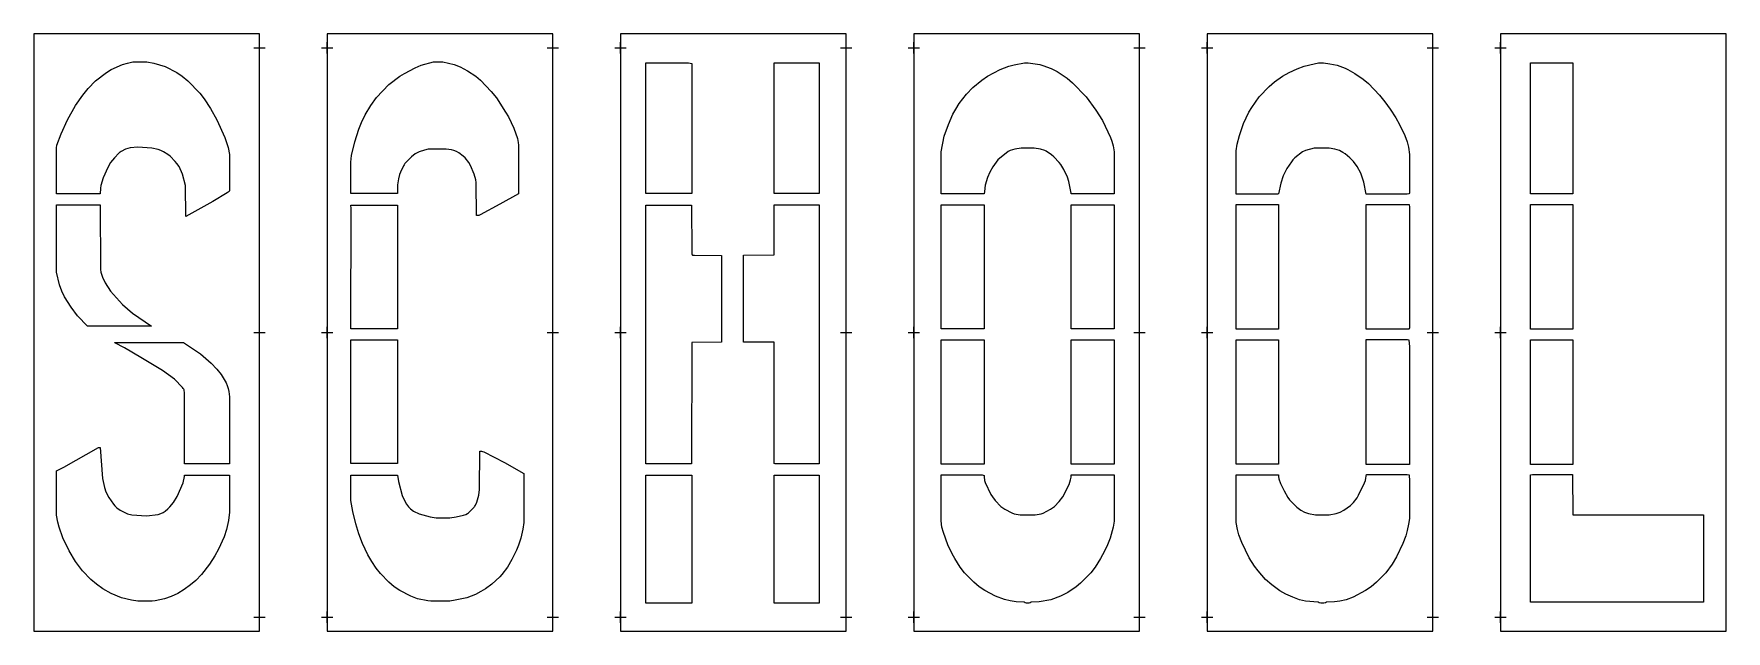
# Model space of a CAD drawing. Header units: inches. Extents: x 0 to 300, y 0 to 106.
import ezdxf

# ---------------------------------------------------------------- set-up
doc = ezdxf.new("R2010")
doc.units = ezdxf.units.IN
doc.header["$MEASUREMENT"] = 0
doc.layers.add('CUT', color=1, linetype='Continuous')
doc.layers.add('REG', color=5, linetype='Continuous')

msp = doc.modelspace()

# ---------------------------------------------------------------- linework, layer by layer
at = {"layer": 'CUT'}
for points in [[(0, 0), (40, 0), (40, 106), (0, 106)], [(52, 0), (92, 0), (92, 106), (52, 106)], [(104, 0), (144, 0), (144, 106), (104, 106)], [(156, 0), (196, 0), (196, 106), (156, 106)], [(208, 0), (248, 0), (248, 106), (208, 106)], [(260, 0), (300, 0), (300, 106), (260, 106)], [(34.64, 78.11), (34.6, 78.04), (34.56, 77.99), (34.52, 77.96), (34.46, 77.91), (34.27, 77.78), (31.74, 76.25), (26.92, 73.61), (26.89, 79.09), (26.38, 81.11), (25.74, 82.44), (25.37, 82.98), (25.08, 83.34), (24.15, 84.29), (23.76, 84.6), (22.99, 85.06), (22.54, 85.28), (22.02, 85.46), (20.93, 85.71), (18.43, 85.88), (17.08, 85.74), (16.68, 85.67), (16.24, 85.52), (15.48, 85.13), (15.28, 85.01), (15.17, 84.94), (15.07, 84.85), (14.3, 84.02), (13.61, 83.14), (13.12, 82.28), (12.31, 80.42), (11.89, 79.08), (11.81, 78.59), (11.78, 77.61), (4.01, 77.61), (4.01, 85.74), (4.09, 86.23), (4.83, 88.27), (5.95, 90.76), (7.38, 93.26), (8.66, 95.09), (9.61, 96.28), (10.93, 97.66), (12.85, 99.13), (13.68, 99.65), (15.72, 100.56), (16.62, 100.82), (17.56, 101), (20.02, 101), (21.28, 100.82), (23.29, 100.22), (25.34, 99.15), (26.32, 98.46), (27.28, 97.66), (29.41, 95.45), (30.18, 94.45), (31.32, 92.76), (32.44, 90.76), (33.87, 87.6), (34.46, 85.82), (34.7, 84.58), (34.7, 78.51), (34.69, 78.29), (34.68, 78.22), (34.67, 78.18), (34.66, 78.15)], [(78.45, 73.74), (78.41, 79.59), (78.35, 80.08), (78.06, 81.11), (77.42, 82.61), (77.09, 83.14), (76.45, 83.97), (76.1, 84.31), (75.31, 84.88), (74.9, 85.12), (74.48, 85.29), (74.03, 85.41), (73.08, 85.55), (70.37, 85.55), (69.9, 85.51), (69.24, 85.38), (68.28, 85.03), (67.61, 84.7), (66.92, 84.19), (65.77, 83), (65.69, 82.89), (65.62, 82.78), (65.51, 82.58), (64.97, 81.44), (64.83, 81.05), (64.66, 80.27), (64.49, 79.2), (64.47, 77.68), (56.17, 77.68), (56.17, 83.25), (56.34, 84.38), (56.89, 86.81), (57.62, 89.07), (58.11, 90.27), (58.75, 91.6), (59.73, 93.29), (60.73, 94.68), (62.94, 96.99), (64.89, 98.48), (65.69, 98.98), (67.61, 99.97), (68.68, 100.41), (70.85, 101), (72.51, 101), (74.51, 100.57), (75.58, 100.14), (76.89, 99.46), (78.33, 98.46), (79.18, 97.75), (81.09, 95.79), (82.03, 94.62), (83.63, 92.12), (84.12, 91.26), (85.08, 89.27), (85.74, 87.41), (85.86, 86.72), (85.91, 86.24), (85.91, 77.62), (82.63, 75.75), (79.14, 73.86), (78.89, 73.77), (78.71, 73.74)], [(116.62, 77.66), (108.5, 77.66), (108.5, 100.83), (116.03, 100.83), (116.37, 100.81), (116.62, 100.76)], [(139.19, 77.64), (131.22, 77.64), (131.22, 100.83), (139.19, 100.83)], [(191.33, 86.1), (191.52, 85.08), (191.52, 77.6), (183.86, 77.6), (183.86, 77.75), (183.47, 79.82), (183.21, 80.59), (182.56, 81.94), (182.05, 82.79), (181.74, 83.18), (180.79, 84.17), (180.41, 84.5), (179.44, 85.2), (179.24, 85.3), (178.46, 85.52), (177.32, 85.72), (175.02, 85.72), (173.92, 85.54), (173.08, 85.29), (172.73, 85.1), (172.36, 84.85), (171.26, 83.96), (170.91, 83.61), (170.27, 82.83), (169.99, 82.42), (169.46, 81.44), (169.05, 80.48), (168.67, 79.14), (168.5, 78.03), (168.48, 77.59), (160.82, 77.59), (160.82, 85.08), (161.39, 87.81), (162.13, 89.93), (162.93, 91.76), (163.42, 92.62), (164.06, 93.62), (165.31, 95.29), (166.48, 96.5), (168.08, 97.8), (169.04, 98.46), (171.3, 99.64), (172.86, 100.24), (173.76, 100.49), (175.63, 100.83), (176.29, 100.83), (178.36, 100.53), (178.85, 100.4), (180.37, 99.82), (181.39, 99.3), (183.15, 98.13), (184.11, 97.33), (186.55, 94.79), (188.28, 92.46), (189.42, 90.6), (190.85, 87.6), (191.11, 86.96)], [(243.44, 86.81), (243.68, 85.88), (243.85, 84.58), (243.85, 78.01), (243.84, 77.8), (243.84, 77.74), (243.84, 77.71), (243.83, 77.69), (243.82, 77.65), (243.8, 77.6), (243.48, 77.55), (243.44, 77.55), (243.25, 77.54), (236.17, 77.54), (235.79, 79.66), (235.21, 81.28), (234.56, 82.47), (233.92, 83.33), (233.26, 84.02), (232.46, 84.69), (232.05, 84.96), (231.48, 85.27), (230.64, 85.52), (229.65, 85.72), (227.19, 85.72), (226.98, 85.71), (225.41, 85.29), (224.91, 85.03), (223.55, 83.97), (223.2, 83.62), (222.93, 83.29), (222.11, 82.11), (221.47, 80.78), (221.05, 79.49), (220.65, 77.58), (220.44, 77.56), (220.4, 77.56), (220.2, 77.55), (213.15, 77.55), (213.15, 85.24), (213.34, 86.42), (213.71, 87.98), (214.46, 90.1), (215.41, 92.1), (215.89, 92.93), (217.23, 94.84), (218.96, 96.66), (219.92, 97.47), (221.36, 98.46), (222.51, 99.14), (223.95, 99.81), (225.18, 100.25), (226.95, 100.7), (227.74, 100.83), (228.62, 100.83), (229.76, 100.67), (231.02, 100.42), (232.49, 99.89), (232.94, 99.68), (234.19, 98.96), (235.63, 97.97), (236.59, 97.16), (238.56, 95.12), (239.51, 93.93), (240.45, 92.62), (241.43, 91.1), (242.07, 89.93), (243.02, 87.94)], [(272.81, 77.58), (265.32, 77.58), (265.32, 100.83), (272.81, 100.83)], [(12.64, 61.83), (13.61, 60.31), (15.74, 57.96), (17.5, 56.44), (20.84, 54.12), (20.84, 54.11), (9.49, 54.11), (7.76, 55.93), (6.6, 57.48), (5.46, 59.34), (4.99, 60.34), (4.57, 61.46), (4.01, 63.69), (4.01, 75.65), (11.78, 75.65), (11.81, 64.19), (11.89, 63.7), (12.16, 62.83)], [(56.17, 53.65), (56.23, 75.02), (56.19, 75.58), (64.46, 75.58), (64.46, 53.65)], [(108.49, 29.72), (108.49, 75.61), (116.61, 75.61), (116.63, 67.19), (116.64, 66.98), (116.64, 66.92), (116.64, 66.9), (116.65, 66.88), (116.65, 66.87), (116.66, 66.84), (116.68, 66.82), (116.69, 66.8), (116.71, 66.78), (116.73, 66.77), (116.75, 66.75), (116.78, 66.74), (116.79, 66.74), (116.8, 66.73), (116.82, 66.73), (116.89, 66.72), (117.09, 66.71), (121.9, 66.68), (121.9, 51.26), (116.63, 51.24), (116.61, 29.72)], [(139.19, 29.7), (131.66, 29.7), (131.47, 29.71), (131.43, 29.71), (131.21, 29.73), (131.21, 29.74), (131.21, 51.27), (125.79, 51.29), (125.79, 66.72), (131.22, 66.76), (131.24, 75.63), (139.19, 75.63)], [(160.83, 53.63), (160.83, 75.67), (168.47, 75.67), (168.47, 53.63)], [(183.87, 53.63), (183.87, 75.66), (191.52, 75.66), (191.52, 53.63)], [(213.15, 75.71), (220.64, 75.71), (220.64, 53.61), (213.15, 53.61)], [(243.81, 75.6), (243.84, 75.34), (243.84, 53.79), (243.83, 53.73), (243.81, 53.67), (243.77, 53.58), (243.76, 53.57), (243.66, 53.57), (243.5, 53.57), (243.26, 53.58), (236.2, 53.58), (236.2, 75.72), (243.25, 75.72), (243.44, 75.72), (243.78, 75.7), (243.78, 75.7)], [(265.32, 53.61), (265.32, 75.69), (272.81, 75.69), (272.81, 53.61)], [(26.57, 42.94), (26.49, 43.08), (26.37, 43.22), (24.94, 44.69), (22.8, 46.23), (18.94, 48.58), (16.06, 50.25), (14.38, 51.17), (14.36, 51.23), (26.5, 51.23), (27.6, 50.53), (29.52, 49.2), (31.45, 47.57), (32.45, 46.52), (33.22, 45.52), (34.07, 44.05), (34.27, 43.6), (34.45, 43.04), (34.56, 42.56), (34.7, 41.56), (34.7, 29.69), (26.72, 29.69), (26.7, 42.42), (26.67, 42.67), (26.64, 42.77), (26.62, 42.84)], [(56.22, 51.69), (64.46, 51.69), (64.46, 29.73), (56.17, 29.73), (56.17, 51.29), (56.18, 51.57), (56.19, 51.61), (56.2, 51.66)], [(160.83, 51.7), (168.47, 51.7), (168.47, 29.66), (160.83, 29.66)], [(183.87, 29.66), (183.87, 51.7), (191.52, 51.7), (191.52, 29.66)], [(213.15, 29.64), (213.15, 51.72), (220.64, 51.72), (220.64, 29.64)], [(243.85, 50.46), (243.85, 29.6), (236.2, 29.6), (236.2, 51.76), (243.52, 51.76), (243.77, 51.71)], [(265.32, 51.72), (272.81, 51.72), (272.81, 29.58), (265.32, 29.58)], [(24.77, 22.86), (25.42, 23.89), (26.47, 26.35), (26.71, 27.44), (26.72, 27.71), (34.68, 27.71), (34.7, 27.49), (34.7, 21.09), (34.53, 19.62), (34.14, 18.02), (33.72, 16.76), (32.76, 14.57), (32.1, 13.38), (31.14, 11.88), (29.73, 10.05), (28.72, 9.01), (27.76, 8.2), (26.64, 7.37), (25.5, 6.69), (24.35, 6.18), (23.15, 5.75), (21.48, 5.38), (20.98, 5.33), (18.43, 5.33), (17.29, 5.49), (15.56, 5.93), (13.68, 6.69), (12.21, 7.54), (11.09, 8.37), (10.13, 9.17), (8.65, 10.71), (7.4, 12.38), (6.26, 14.24), (5.15, 16.57), (4.48, 18.43), (4.23, 19.35), (4, 20.59), (4, 28.45), (5.33, 29.13), (11.47, 32.58), (11.58, 32.59), (11.77, 32.59), (12.17, 27.09), (12.53, 25.51), (12.79, 24.75), (13.28, 23.72), (14.1, 22.54), (14.37, 22.22), (14.72, 21.86), (15.28, 21.47), (16.24, 20.98), (16.62, 20.83), (17.38, 20.67), (19.97, 20.49), (22.03, 20.71), (22.54, 20.89), (22.9, 21.06), (23.28, 21.32), (23.78, 21.73), (24.1, 22.06)], [(63.9, 7.87), (62.94, 8.67), (61.46, 10.21), (60.69, 11.21), (59.89, 12.38), (59.23, 13.57), (58.27, 15.57), (57.62, 17.26), (57.05, 19.02), (56.52, 21.24), (56.17, 23.17), (56.17, 26.66), (56.19, 27.68), (64.49, 27.68), (64.67, 26.59), (65.28, 24.08), (65.82, 22.95), (66.07, 22.52), (66.43, 22.04), (66.75, 21.7), (67.29, 21.3), (68.28, 20.8), (70.23, 20.29), (71.33, 20.12), (73.72, 20.12), (74.84, 20.28), (76.14, 20.59), (76.55, 20.73), (76.88, 20.9), (77.04, 21), (77.13, 21.06), (77.24, 21.15), (78.04, 21.98), (78.14, 22.1), (78.2, 22.2), (78.3, 22.37), (78.54, 22.89), (78.88, 24.11), (79.03, 25.14), (79.05, 31.92), (79.34, 31.92), (79.52, 31.9), (79.78, 31.81), (83.43, 29.91), (86.87, 28), (86.87, 19.26), (86.7, 18.12), (86.31, 16.52), (85.89, 15.26), (85.56, 14.4), (84.76, 12.74), (83.95, 11.38), (82.94, 10.03), (82.6, 9.66), (81.21, 8.37), (80.09, 7.54), (79.26, 7.02), (78.3, 6.53), (76.75, 5.93), (74.7, 5.49), (73.72, 5.33), (70.37, 5.33), (69.87, 5.38), (68.04, 5.75), (66.81, 6.19), (64.89, 7.19)], [(108.5, 5), (108.5, 27.67), (116.62, 27.67), (116.62, 5)], [(131.22, 5), (131.22, 27.69), (139.19, 27.69), (139.19, 5)], [(180.24, 21.64), (180.93, 22.15), (181.75, 23), (182.39, 23.86), (183.52, 26.05), (183.78, 26.84), (183.87, 27.33), (183.89, 27.75), (191.52, 27.75), (191.52, 19.51), (191.35, 18.43), (190.79, 16.53), (190.31, 15.3), (189.79, 14.21), (189.08, 12.88), (188.12, 11.38), (187.35, 10.38), (185.55, 8.51), (184.75, 7.87), (183.31, 6.87), (182, 6.19), (180.29, 5.58), (178.23, 5.19), (176.81, 5.14), (176.63, 5.03), (176.58, 5.02), (176.39, 5), (175.95, 5), (175.77, 5.02), (175.71, 5.03), (175.53, 5.14), (174.11, 5.19), (173.08, 5.36), (172.06, 5.6), (170.5, 6.19), (168.58, 7.19), (167.6, 7.87), (166.64, 8.67), (164.99, 10.38), (164.22, 11.38), (163.26, 12.88), (162.78, 13.71), (162.04, 15.3), (161.23, 17.52), (160.99, 18.46), (160.82, 19.59), (160.82, 27.75), (167.88, 27.75), (168.07, 27.74), (168.11, 27.74), (168.44, 27.65), (168.47, 27.2), (168.5, 26.94), (168.55, 26.74), (168.65, 26.41), (169.67, 24.28), (169.93, 23.85), (170.43, 23.17), (171.41, 22.15), (172.1, 21.64), (173.38, 20.98), (173.76, 20.83), (174.86, 20.62), (177.48, 20.62), (178.57, 20.83), (178.93, 20.97)], [(236.15, 27.13), (236.2, 27.52), (236.22, 27.81), (243.25, 27.81), (243.44, 27.81), (243.48, 27.81), (243.8, 27.72), (243.82, 27.69), (243.85, 26.66), (243.85, 20.01), (243.7, 18.98), (243.46, 17.85), (243.21, 16.93), (242.7, 15.57), (241.57, 13.21), (240.77, 11.88), (239.68, 10.38), (238.03, 8.67), (237.07, 7.87), (236.09, 7.19), (233.85, 6.03), (232.62, 5.59), (231.54, 5.34), (230.56, 5.19), (229.15, 5.15), (228.97, 5.04), (228.9, 5.02), (228.69, 5), (228.15, 5), (227.94, 5.02), (227.87, 5.04), (227.68, 5.15), (225.45, 5.34), (224.38, 5.59), (223.18, 6.02), (221.94, 6.58), (220.89, 7.16), (219.44, 8.2), (218.35, 9.2), (217.03, 10.71), (216.39, 11.55), (215.43, 13.04), (214.14, 15.73), (213.63, 17.09), (213.38, 18.02), (213.15, 19.26), (213.15, 27.77), (220.62, 27.77), (220.64, 27.46), (220.73, 27.01), (220.99, 26.22), (221.63, 24.89), (222.31, 23.72), (222.61, 23.32), (223.9, 21.98), (224.59, 21.47), (225.23, 21.14), (225.98, 20.87), (227.19, 20.62), (229.65, 20.62), (230.85, 20.87), (231.58, 21.13), (232.25, 21.47), (233.39, 22.32), (233.92, 22.84), (234.58, 23.69), (234.84, 24.11), (235.9, 26.33), (236.05, 26.75)], [(265.33, 27.74), (265.67, 27.81), (265.72, 27.82), (265.92, 27.83), (272.79, 27.83), (272.81, 20.62), (296, 20.62), (296, 5.17), (265.32, 5.17), (265.32, 27.49), (265.33, 27.71)]]:
    msp.add_lwpolyline(points, close=True, dxfattribs=at)
at = {"layer": 'REG'}
for points in [[(39, 103.5), (41, 103.5)], [(40, 102.5), (40, 104.5)], [(51, 103.5), (53, 103.5)], [(52, 102.5), (52, 104.5)], [(91, 103.5), (93, 103.5)], [(92, 102.5), (92, 104.5)], [(103, 103.5), (105, 103.5)], [(104, 102.5), (104, 104.5)], [(143, 103.5), (145, 103.5)], [(144, 102.5), (144, 104.5)], [(155, 103.5), (157, 103.5)], [(156, 102.5), (156, 104.5)], [(195, 103.5), (197, 103.5)], [(196, 102.5), (196, 104.5)], [(207, 103.5), (209, 103.5)], [(208, 102.5), (208, 104.5)], [(247, 103.5), (249, 103.5)], [(248, 102.5), (248, 104.5)], [(259, 103.5), (261, 103.5)], [(260, 102.5), (260, 104.5)], [(40, 52), (40, 54)], [(52, 52), (52, 54)], [(92, 52), (92, 54)], [(104, 52), (104, 54)], [(144, 52), (144, 54)], [(156, 52), (156, 54)], [(196, 52), (196, 54)], [(208, 52), (208, 54)], [(248, 52), (248, 54)], [(260, 52), (260, 54)], [(39, 53), (41, 53)], [(51, 53), (53, 53)], [(91, 53), (93, 53)], [(103, 53), (105, 53)], [(143, 53), (145, 53)], [(155, 53), (157, 53)], [(195, 53), (197, 53)], [(207, 53), (209, 53)], [(247, 53), (249, 53)], [(259, 53), (261, 53)], [(40, 1.5), (40, 3.5)], [(52, 1.5), (52, 3.5)], [(92, 1.5), (92, 3.5)], [(104, 1.5), (104, 3.5)], [(144, 1.5), (144, 3.5)], [(156, 1.5), (156, 3.5)], [(196, 1.5), (196, 3.5)], [(208, 1.5), (208, 3.5)], [(248, 1.5), (248, 3.5)], [(260, 1.5), (260, 3.5)], [(39, 2.5), (41, 2.5)], [(51, 2.5), (53, 2.5)], [(91, 2.5), (93, 2.5)], [(103, 2.5), (105, 2.5)], [(143, 2.5), (145, 2.5)], [(155, 2.5), (157, 2.5)], [(195, 2.5), (197, 2.5)], [(207, 2.5), (209, 2.5)], [(247, 2.5), (249, 2.5)], [(259, 2.5), (261, 2.5)]]:
    msp.add_lwpolyline(points, dxfattribs=at)

doc.saveas('drawing.dxf')
